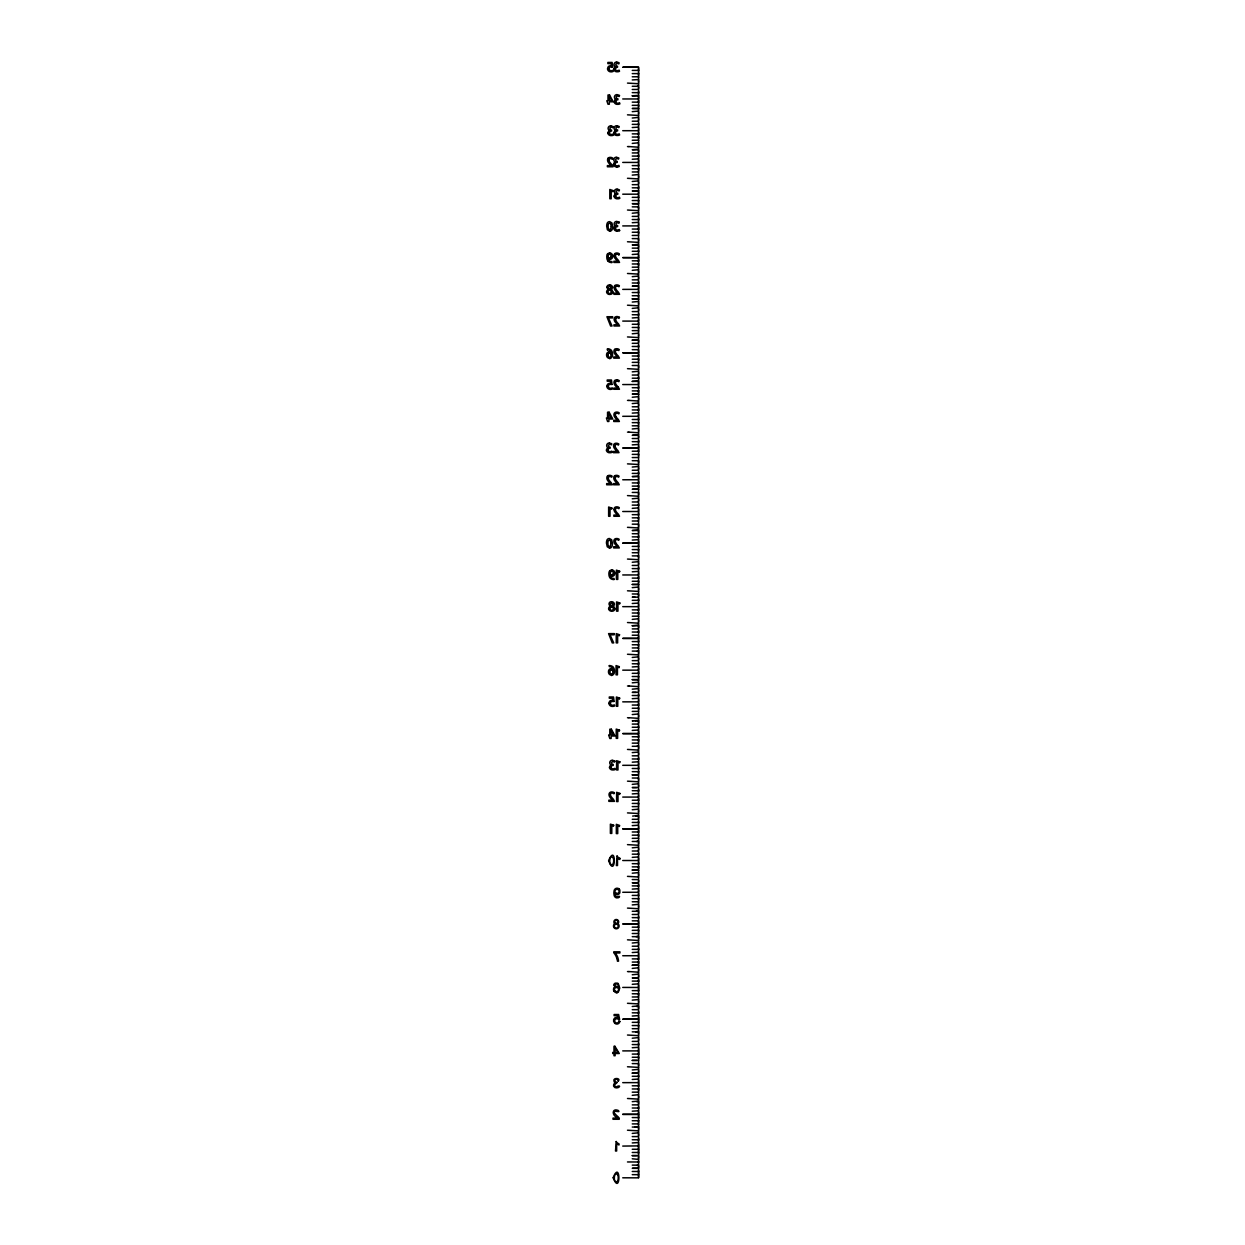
<?xml version="1.0" encoding="UTF-8"?>
<svg xmlns="http://www.w3.org/2000/svg" width="1245" height="1245" viewBox="0 0 1245 1245"><rect width="100%" height="100%" fill="white"/><g stroke="black" fill="none" stroke-linecap="round" stroke-linejoin="round"><path stroke-width="1.5" d="M638.56 1170.3L638.56 1177.599M638.56 1167.514L638.56 1165.943M638.56 1162.581L638.592 1124.391M638.56 1146.318L638.56 1154.224M638.56 1145.478L638.56 1143.719M638.56 1142.521L632.258 1142.941M638.56 1140.56L638.56 1138.366M638.56 1135.58L638.56 1134.008M638.56 1132.81L632.258 1133.401M638.56 1130.849L627.496 1130.227M638.56 1129.433L638.56 1127.674M634.997 1127.083L638.56 1126.46M638.56 1124.5L638.56 1114.384L622.733 1114.384M638.56 1113.746L638.56 1111.987M638.56 1110.789L632.258 1111.178M638.56 1108.828L638.56 1106.634M638.56 1103.848L638.56 1102.276M632.258 1101.669L638.56 1101.078M638.56 1099.117L627.496 1098.495M638.56 1097.701L638.56 1095.942M638.56 1094.728L632.258 1095.32M638.592 965.731L638.592 1118.446M638.56 1082.014L638.56 1080.255M638.56 1079.057L632.258 1079.446M638.56 1077.096L638.56 1074.902M638.56 1072.116L638.56 1070.56M638.56 1069.346L632.258 1069.937M638.56 1067.385L627.496 1066.763M638.56 1065.969L638.56 1064.21M638.56 1050.282L638.56 1048.523M638.56 1047.325L632.258 1047.714M638.56 1045.364L638.56 1043.17M638.56 1040.4L638.56 1038.828M638.56 1037.614L632.258 1038.206M638.56 1035.653L627.496 1035.031M638.56 1034.237L638.56 1032.478M635.79 1031.887L638.56 1031.265M638.56 1019.188L622.733 1019.188L638.56 1019.157L638.56 1023.157M638.56 1018.55L638.56 1016.791M638.56 1015.593L632.258 1016.029M638.56 1013.632L638.56 1011.438M638.56 1008.668L638.56 1007.096M632.258 1006.474L638.56 1005.882M638.56 1003.921L627.496 1003.299M638.56 1002.505L638.56 1000.747M638.56 999.533L632.258 1000.124M638.56 986.818L638.56 985.075M638.56 983.861L632.258 984.297M638.56 981.9L638.56 979.706M638.56 976.936L638.56 975.364M638.56 974.15L632.258 974.742M638.56 972.189L628.881 971.567M638.56 970.789L638.56 969.015M638.56 967.801L632.258 968.392M638.56 965.84L638.592 933.999M638.56 955.086L638.56 953.343M638.56 952.129L632.258 952.534M638.56 950.168L638.56 947.99M638.56 945.204L638.56 943.632M638.56 942.418L632.258 943.01M638.56 940.457L627.496 939.835M638.56 939.057L638.56 937.283M636.179 936.691L638.56 936.069M638.56 934.108L638.592 902.283M638.56 923.37L638.56 921.611M638.56 918.436L638.56 916.258M638.56 913.472L638.56 911.9M638.56 910.686L636.179 911.278M638.56 908.725L627.496 908.103M638.56 907.325L638.56 905.551M638.56 904.337L632.258 904.928M638.56 902.376L638.592 870.551M638.56 891.638L638.56 889.879M638.56 888.681L632.258 889.101M638.56 886.705L638.56 884.526M638.56 881.74L638.56 880.168M638.56 876.994L627.496 876.371M638.56 875.593L638.56 873.819M638.56 872.605L632.258 873.196M638.56 870.644L638.592 838.819M638.56 859.906L638.56 858.147M638.56 856.949L632.258 857.338M638.56 854.973L638.56 852.794M638.56 850.008L638.56 848.436M638.56 847.222L632.258 847.814M638.56 845.262L627.496 844.639M638.56 843.861L638.56 842.087M636.584 841.511L638.56 840.889M638.56 838.912L638.592 680.159M638.56 828.174L638.56 826.415M638.56 825.217L632.258 825.637M638.56 823.241L638.56 821.062M638.56 818.276L638.56 816.704M632.647 816.082L638.56 815.491M638.56 813.53L627.496 812.907M638.56 812.129L638.56 810.355M638.56 809.157L632.258 809.732M638.56 796.442L638.56 794.683M638.56 793.485L632.258 793.905M638.56 791.524L638.56 789.33M638.56 786.544L638.56 784.972M638.56 783.759L632.258 784.35M638.56 781.798L627.496 781.175M638.56 780.397L638.56 778.623M638.56 764.71L638.56 762.952M638.56 761.753L632.258 762.173M638.56 759.792L638.56 757.598M638.56 754.812L638.56 753.241M638.56 752.042L632.258 752.618M638.56 750.066L627.496 749.443M638.56 748.665L638.56 746.891M636.973 746.315L638.56 745.693M638.56 732.978L638.56 731.22M638.56 730.021L632.258 730.41M638.56 728.06L638.56 725.866M638.56 723.08L638.56 721.509M633.036 720.886L632.258 720.886L638.56 720.31M638.56 718.334L628.881 717.727M638.56 716.933L638.56 715.175M638.56 713.961L632.258 714.552M638.56 701.246L638.56 699.488M638.56 698.289L632.258 698.678M638.56 696.328L638.56 694.134M638.56 691.348L638.56 689.777M638.56 688.578L632.258 689.17M638.56 686.617L628.881 685.995M638.56 685.201L638.56 683.443M638.56 682.229L632.258 682.82M638.56 680.268L638.592 648.427M638.56 669.514L638.56 667.756M638.56 666.557L632.258 666.947M638.56 664.597L638.56 662.402M638.56 659.617L638.56 658.045M638.56 656.846L632.258 657.438M638.56 654.886L627.496 654.263M638.56 653.469L638.56 651.711M637.362 651.119L638.56 650.497M638.56 648.536L638.592 616.695M638.56 637.782L638.56 636.024M638.56 632.865L638.56 630.67M638.56 627.885L638.56 626.328M638.56 625.115L632.258 625.706M638.56 623.154L627.496 622.531M638.56 621.737L638.56 619.979M638.56 618.765L632.258 619.356M638.56 616.804L638.592 584.963M638.56 606.05L638.56 604.292M638.56 603.094L632.258 603.483M638.56 601.133L638.56 598.938M638.56 596.153L638.56 594.596M638.56 591.422L627.496 590.799M638.56 590.005L638.56 588.247M638.56 587.033L632.258 587.624M638.56 585.072L638.592 426.319M638.56 574.318L638.56 572.56M638.56 571.362L632.258 571.797M638.56 569.401L638.56 567.206M638.56 564.436L638.56 562.865M638.56 561.651L632.258 562.242M638.56 559.69L627.496 559.067M638.56 558.274L638.56 556.515M637.767 555.924L638.56 555.301M638.56 542.587L638.56 540.828M638.56 539.63L632.258 540.065M638.56 537.669L638.56 535.474M638.56 532.704L638.56 531.133M638.56 530.51L632.258 530.51L638.56 529.919M638.56 527.958L627.496 527.335M638.56 526.542L638.56 524.783M638.56 510.855L638.56 509.112M638.56 507.898L632.258 508.333M638.56 505.937L638.56 503.743M638.56 500.972L638.56 499.401M638.56 498.187L632.258 498.778M638.56 496.226L627.496 495.603M638.56 494.825L638.56 493.051M638.56 479.123L638.56 477.38M638.56 476.57L632.258 476.57L638.56 476.166M638.56 474.205L638.56 472.026M638.56 469.24L638.56 467.669M638.56 466.455L632.258 467.046M638.56 464.494L627.496 463.871M638.56 463.093L638.56 461.319M638.56 447.406L638.56 445.648M638.56 444.449L632.258 444.87M638.56 442.473L638.56 440.294M638.56 437.509L638.56 435.937M638.56 434.723L632.258 435.314L638.171 435.345M638.56 432.762L628.881 432.139M638.56 431.361L638.56 429.587M638.56 428.373L632.258 428.965M638.56 426.412L638.592 394.587M638.56 415.674L638.56 413.916M638.56 412.717L632.258 413.107M638.56 410.741L638.56 408.562M638.56 405.777L638.56 404.205M638.56 402.991L632.258 403.582M638.56 401.03L628.881 400.408M638.56 399.629L638.56 397.855M638.56 396.657L632.258 397.233M638.56 394.681L638.592 362.855M638.56 383.942L638.56 382.184M638.56 380.986L632.258 381.375M638.56 379.009L638.56 376.83M638.56 374.045L638.56 372.473M638.56 371.259L632.258 371.85M638.56 369.298L627.496 368.676M638.56 367.897L638.56 366.123M638.56 362.949L638.592 331.123M638.56 352.21L638.56 350.452M638.56 347.277L638.56 345.098M638.56 342.313L638.56 340.741M638.56 337.566L627.496 336.944M638.56 336.166L638.56 334.391M638.56 333.193L632.258 333.769M638.56 331.217L638.592 299.391M638.56 320.479L638.56 318.72M638.56 317.522L632.258 317.942M638.56 315.561L638.56 313.367M638.56 310.581L638.56 309.009M638.56 307.795L632.258 308.386M638.56 305.834L627.496 305.212M638.56 304.434L638.56 302.659M638.56 301.461L632.258 302.053M638.56 299.5L638.592 140.732M638.56 288.747L638.56 286.988M638.56 286.179L632.258 286.179L638.56 285.79M638.56 283.829L638.56 281.635M638.56 278.849L638.56 277.277M638.56 276.079L632.258 276.655M638.56 274.102L627.496 273.48M638.56 272.702L638.56 270.928M638.56 269.729L632.258 270.321M638.56 257.015L638.56 255.256M638.56 254.058L632.258 254.478M638.56 252.097L638.56 249.903M638.56 247.117L638.56 245.545M638.56 244.347L632.258 244.923L637.767 244.954M638.56 242.37L627.496 241.763M638.56 240.97L638.56 239.211M638.56 225.283L638.56 223.524M638.56 222.326L632.258 222.715M638.56 220.365L638.56 218.171M638.56 215.385L638.56 213.813M638.56 212.615L632.258 213.206M638.56 210.654L627.496 210.031M638.56 209.238L638.56 207.479M638.56 193.551L638.56 191.792M638.56 190.983L632.258 190.983L638.56 190.594M638.56 188.633L638.56 186.439M638.56 183.653L638.56 182.081M638.56 180.883L632.258 181.474M638.56 178.922L627.496 178.3M638.56 177.506L638.56 175.747M638.56 174.533L632.258 175.125M638.56 161.819L638.56 160.06M638.56 158.862L632.258 159.251M638.56 156.901L638.56 154.707M638.56 151.921L638.56 150.365M638.56 149.151L632.258 149.742L637.767 149.773M638.56 147.19L628.881 146.568M638.56 145.774L638.56 144.015M638.56 142.802L632.258 143.393M638.56 140.841L638.592 109M638.56 130.087L638.56 128.328M638.56 127.13L632.258 127.519M638.56 125.169L638.56 122.975M638.56 120.189L638.56 118.633M638.56 117.419L632.258 118.01M638.56 115.458L627.496 114.836M638.56 114.042L638.56 112.283M638.56 111.07L632.258 111.661M638.56 109.109L638.592 77.283M638.56 98.355L638.56 96.596M638.56 95.398L632.258 95.787M638.56 93.437L638.56 91.243M638.56 88.473L638.56 86.901M638.56 85.687L637.362 86.278M638.56 83.726L627.496 83.104M638.56 82.31L638.56 80.551M638.56 79.54L632.258 79.929M638.56 77.377L638.592 67.246L622.733 67.246L638.56 67.277M638.592 1086.714L638.592 1082.621L622.733 1082.652M638.592 1054.982L638.592 1050.889L622.733 1050.889M607.389 349.829L607.404 348.756A5.322 5.322 0 0 1 611.171 350.094A6.178 6.178 0 0 1 612.54 354.343A3.828 3.828 0 0 1 609.599 358.731M609.334 665.561L609.319 666.635A4 4 0 0 1 612.198 667.616M611.03 287.346L609.692 285.883L608.385 287.253A1.805 1.805 0 0 0 609.552 288.902A2.085 2.085 0 0 0 611.202 287.393M613.038 604.183L611.855 602.736L610.392 603.949A1.805 1.805 0 0 0 611.56 605.724A2.085 2.085 0 0 0 613.209 604.23M613.209 126.741L612.851 127.768A3.112 3.112 0 0 0 611.202 127.208L609.832 128.017L610.377 129.667A2.272 2.272 0 0 0 611.591 130.056L611.575 131.067A2.412 2.412 0 0 0 610.066 131.534A1.681 1.681 0 0 0 609.521 132.81M619.247 222.279L618.889 223.306A3.112 3.112 0 0 0 617.24 222.731L615.839 223.664L616.415 225.205A2.272 2.272 0 0 0 617.629 225.594L617.613 226.59A2.412 2.412 0 0 0 616.088 227.057A1.681 1.681 0 0 0 615.559 228.349M614.828 761.115L614.47 762.142A3.112 3.112 0 0 0 612.82 761.582L611.419 762.5L611.995 764.056A2.272 2.272 0 0 0 613.209 764.43L613.194 765.442A2.412 2.412 0 0 0 611.668 765.908A1.681 1.681 0 0 0 611.139 767.185M612.4 159.22L612.836 158.193A4.046 4.046 0 0 0 610.33 157.384A2.91 2.91 0 0 0 608.183 158.084M618.905 254.867L619.341 253.84A4.046 4.046 0 0 0 616.835 253.031A2.91 2.91 0 0 0 614.688 253.731M619.419 317.382L618.983 318.409A3.159 3.159 0 0 0 617.193 317.631A1.65 1.65 0 0 0 615.901 318.129M617.489 992.53L616.477 992.685M618.391 1080.956C621.379 1078.061 612.415 1077.252 614.003 1081.158C616.524 1083.166 611.046 1085.095 614.968 1087.601C619.512 1089.157 621.986 1083.71 616.088 1086.978C612.058 1085.189 617.053 1083.212 617.209 1082.325M609.739 254.073L608.556 254.805A3.968 3.968 0 0 0 608.214 256.688M611.886 571.035L610.704 571.766A3.968 3.968 0 0 0 610.346 573.665M632.258 70.405L638.56 70.405M632.258 73.611L638.56 73.579M632.258 76.785L638.56 76.754M632.258 86.278L637.362 86.31M632.258 89.484L638.171 89.453M632.258 92.628L638.56 92.659M632.258 95.834L638.56 95.834M622.733 98.962L638.56 98.962M632.258 102.137L638.56 102.168M632.258 105.343L638.56 105.343M632.258 121.216L638.171 121.185M632.258 124.36L638.56 124.391M622.733 130.694L638.56 130.694M632.258 133.869L638.56 133.869M632.258 137.043L638.56 137.043M632.258 140.249L638.56 140.218M632.258 152.948L638.171 152.917M632.258 156.076L638.56 156.107M622.733 162.426L638.56 162.426M632.258 165.601L638.56 165.601M632.258 168.775L638.56 168.806M632.258 171.981L638.56 171.95M632.258 184.68L638.171 184.633M632.258 187.808L638.56 187.839M622.733 194.189L638.56 194.189M632.258 197.332L638.56 197.364M632.258 200.538L638.56 200.507M632.258 206.857L638.56 206.888M632.258 216.397L638.171 216.365M632.258 219.54L638.56 219.571M622.733 225.921L638.56 225.89M632.258 229.064L638.56 229.064M632.258 232.239L638.56 232.239M632.258 235.445L638.56 235.414M632.258 238.589L638.56 238.62M632.258 248.128L638.56 248.128M632.258 251.272L638.56 251.303M632.258 260.827L638.56 260.827M632.258 263.971L638.56 263.971M632.258 267.177L638.56 267.146M632.258 279.86L638.171 279.829M632.258 283.004L638.56 283.035M622.733 289.385L638.56 289.354M632.258 292.559L638.56 292.528M632.258 295.734L638.56 295.703M632.258 298.878L638.56 298.878M632.258 298.909L638.56 298.909M632.258 311.592L638.171 311.561M632.258 314.736L638.56 314.767M622.733 321.085L638.56 321.117M632.258 324.26L638.56 324.291M632.258 327.435L638.56 327.466M632.258 330.641L638.56 330.61M632.258 340.118L638.56 340.15M632.258 340.15L638.171 340.15M632.258 343.324L638.171 343.293M632.258 346.468L638.56 346.499M632.258 349.674L638.56 349.674M632.258 355.992L638.56 356.023M632.258 359.198L638.56 359.198M632.258 362.373L638.56 362.342M632.258 365.501L638.56 365.501M632.258 375.056L638.171 375.025M632.258 378.2L638.56 378.231M632.258 381.406L638.56 381.406M622.733 384.549L638.56 384.549M632.258 387.724L638.56 387.724M632.258 390.899L638.56 390.899M632.258 406.788L638.171 406.757M632.258 409.932L638.56 409.963M622.733 416.312L638.56 416.281M632.258 419.487L638.56 419.487M617.489 420.296L613.754 420.296L613.754 421.495L619.403 421.495L618.251 419.394A21.974 21.974 0 0 1 616.15 417.013M632.258 422.662L638.56 422.615M632.258 425.821L638.56 425.79M632.258 438.52L638.171 438.489M632.258 441.664L638.56 441.695M632.258 451.219L638.56 451.188M632.258 454.378L638.56 454.378M632.258 457.553L638.56 457.522M632.258 460.697L638.56 460.697M632.258 470.252L638.171 470.221M632.258 473.396L638.56 473.427M622.733 479.776L638.56 479.745M632.258 482.935L638.56 482.935M632.258 486.11L638.56 486.11M632.258 492.429L638.56 492.46M632.258 501.984L638.171 501.953M632.258 505.128L638.56 505.159M622.733 511.508L638.56 511.508M632.258 514.667L638.56 514.636M632.258 517.842L638.56 517.811M632.258 521.017L638.56 520.986M632.258 524.161L638.56 524.192M632.258 533.716L638.56 533.716M632.258 536.86L638.56 536.891M622.733 543.193L638.56 543.193M622.733 543.225L638.56 543.225M632.258 546.399L638.56 546.399M617.427 546.742L613.676 546.742L613.676 547.924L619.325 547.924L618.174 545.839A21.974 21.974 0 0 1 616.073 543.442M632.258 549.574L638.56 549.574M632.258 552.749L638.56 552.718M632.258 555.892L638.56 555.892M632.258 565.448L638.171 565.417M632.258 568.591L638.56 568.623M622.733 574.957L638.56 574.957M632.258 578.1L638.56 578.131M632.258 581.275L638.56 581.275M632.258 584.45L638.56 584.45M632.258 584.481L638.56 584.481M632.258 593.974L638.56 594.005M634.997 597.18L632.258 597.18L638.171 597.149M632.258 600.323L638.56 600.355M622.733 606.657L638.56 606.657M632.258 609.863L638.56 609.863M632.258 613.007L638.56 613.038M632.258 616.213L638.56 616.182M632.258 625.737L638.56 625.737M632.258 628.912L638.171 628.881M632.258 632.04L638.56 632.071M632.258 635.215L638.56 635.246M632.258 641.595L638.56 641.564M632.258 644.77L638.56 644.77M632.258 647.945L638.56 647.914M632.258 651.088L638.56 651.088M632.258 660.644L638.171 660.597M632.258 663.772L638.56 663.803M622.733 670.152L638.56 670.152M632.258 673.327L638.56 673.296M632.258 676.502L638.56 676.502M638.171 679.645L632.258 679.645L638.56 679.645M636.179 692.36L632.258 692.36L638.171 692.329M632.258 695.504L638.56 695.535M622.733 701.853L638.56 701.853M632.258 705.059L638.56 705.059M632.258 708.234L638.56 708.234M632.258 711.409L638.56 711.377M634.997 720.886L638.56 720.886M632.258 724.092L638.171 724.061M632.258 727.236L638.56 727.267M632.258 736.76L638.56 736.791M632.258 739.935L638.56 739.966M632.258 743.14L638.56 743.109M632.258 746.284L638.56 746.284M632.258 755.824L638.171 755.793M632.258 758.968L638.56 758.999M622.733 765.317L638.56 765.317M632.258 768.492L638.56 768.523M632.258 771.667L638.56 771.667M638.171 774.841L632.258 774.841L638.56 774.841M632.258 778.016L638.56 778.047M636.584 787.556L632.258 787.556L638.171 787.525M632.258 790.699L638.56 790.731M622.733 797.08L638.56 797.08M632.258 800.224L638.56 800.224M632.258 803.43L638.56 803.43M632.258 806.604L638.56 806.573M635.79 816.082L638.56 816.082M632.258 819.288L638.56 819.288M632.258 822.431L638.56 822.463M622.733 828.781L638.56 828.781M622.733 828.812L638.56 828.812M632.258 831.987L638.56 831.956M632.258 835.162L638.56 835.162M632.258 838.336L638.56 838.29M632.258 841.464L638.56 841.464M632.258 851.02L638.171 850.989M632.258 854.163L638.56 854.194M617.1 856.015L616.368 865.54L617.504 865.54L617.504 858.116A7.33 7.33 0 0 0 619.87 859.486L619.854 858.396M622.733 860.513L638.56 860.513M632.258 863.688L638.56 863.688M632.258 866.862L638.56 866.862M632.258 870.022L637.767 870.022M632.258 870.053L638.56 870.022M632.258 879.546L637.362 879.577M637.362 882.752L632.258 882.752L638.171 882.721M632.258 885.895L638.56 885.926M622.733 892.276L638.56 892.276M632.258 895.42L638.56 895.42M632.258 898.625L638.56 898.625M632.258 901.785L638.56 901.754M632.258 911.278L638.56 911.309M632.258 914.484L638.171 914.452M632.258 917.627L638.56 917.658M632.258 920.833L638.56 920.833M632.258 927.151L638.56 927.183M632.258 930.342L638.56 930.311M632.258 933.517L638.56 933.485M632.258 936.66L638.56 936.66M632.258 946.216L638.171 946.184M632.258 949.359L638.56 949.39M615.263 952.97L619.901 952.97L619.901 951.818L613.769 951.818L613.769 952.752A14.551 14.551 0 0 1 616.897 958.588M622.733 955.74L638.56 955.709L638.56 959.693M632.258 958.899L638.56 958.899M632.258 962.074L638.56 962.043M637.362 965.217L632.258 965.217L638.56 965.217M637.767 977.947L632.258 977.947L638.171 977.916M632.258 981.091L638.56 981.122M622.733 987.425L638.56 987.472L638.56 991.425M632.258 990.631L638.56 990.6M632.258 993.775L638.56 993.806M632.258 996.98L638.56 996.949M636.584 1006.474L638.56 1006.474M632.258 1009.679L638.171 1009.648M632.258 1012.823L638.56 1012.854M632.258 1022.332L638.56 1022.332M632.258 1025.538L638.56 1025.538M632.258 1028.712L638.56 1028.681M632.258 1031.856L638.56 1031.856M632.258 1041.411L638.171 1041.38M632.258 1044.555L638.56 1044.586M632.258 1054.095L638.56 1054.064M632.258 1057.238L638.56 1057.27M636.973 1060.413L632.258 1060.413L638.56 1060.413M632.258 1063.588L638.56 1063.619M632.258 1073.112L638.56 1073.143M632.258 1073.143L638.171 1073.143M632.258 1076.271L638.56 1076.318M632.258 1085.796L638.56 1085.796M632.258 1088.97L638.56 1088.97M632.258 1092.176L638.56 1092.145M636.584 1101.669L638.56 1101.669M632.258 1104.875L638.56 1104.875M632.258 1108.003L638.56 1108.034M622.733 1114.353L638.56 1114.353M632.258 1117.559L638.56 1117.559M632.258 1120.733L638.56 1120.702M632.258 1123.908L638.56 1123.877M632.258 1127.052L638.56 1127.052M632.258 1136.592L638.171 1136.561M632.258 1139.735L638.56 1139.766M622.733 1146.085L638.56 1145.882M632.258 1149.259L638.56 1149.291M632.258 1152.465L638.56 1152.465M632.258 1155.609L636.584 1155.609M632.258 1155.64L638.56 1155.609M632.258 1158.784L638.56 1159.406M627.496 1161.958L638.56 1161.99M632.258 1165.118L637.362 1165.149M632.258 1171.467L638.56 1171.498M632.258 1174.642L638.56 1174.673M622.733 1177.801L638.592 1177.832L638.56 1161.165M611.575 66.81L612.493 66.856M627.496 146.568L628.881 146.599M627.496 400.408L628.881 400.439M627.496 432.139L628.881 432.171M627.496 685.995L628.881 686.026M612.991 701.386L613.909 701.433M627.496 717.727L628.881 717.758M627.496 971.567L628.881 971.598M637.362 1165.118L638.56 1165.164M638.56 1168.292L632.258 1168.292L637.767 1168.324M609.568 231.165L607.404 229.765L606.704 226.325A7.283 7.283 0 0 1 607.342 222.902A2.614 2.614 0 0 1 609.645 221.641L611.902 222.902L612.711 226.419M611.544 262.57L610.999 262.508A4.42 4.42 0 0 1 607.747 260.781M613.692 579.532L613.24 579.501A4.42 4.42 0 0 1 609.879 577.742A6.723 6.723 0 0 1 608.914 574.178A4.996 4.996 0 0 1 609.568 571.066M611.84 384.44L610.921 384.394A2.459 2.459 0 0 0 608.074 386.277M618.64 1021.273L619.792 1021.398M611.202 261.45L611.093 261.434A3.206 3.206 0 0 1 608.836 260.236M613.334 578.411L613.24 578.411A3.206 3.206 0 0 1 610.984 577.198A4.606 4.606 0 0 1 610.268 575.237A2.506 2.506 0 0 0 612.26 576.093M617.753 825.622L619.31 826.493L619.636 825.435L616.337 824.314L616.337 833.59L617.722 833.605L617.722 825.622M618.314 387.179L619.465 389.265L613.816 389.265L613.816 388.082L617.551 388.082L616.789 387.273A15.127 15.127 0 0 1 614.781 384.938A4.529 4.529 0 0 1 613.987 382.511A2.848 2.848 0 0 1 614.656 380.628M617.489 420.281L616.726 419.503A15.127 15.127 0 0 1 614.719 417.153A4.529 4.529 0 0 1 613.941 414.725A2.848 2.848 0 0 1 614.594 412.842A2.91 2.91 0 0 1 616.695 412.111A4.046 4.046 0 0 1 619.216 412.873L618.781 413.916A3.159 3.159 0 0 0 616.991 413.138A1.65 1.65 0 0 0 615.699 413.636M617.427 546.711L616.649 545.933A15.127 15.127 0 0 1 614.641 543.583A4.529 4.529 0 0 1 613.863 541.17A2.848 2.848 0 0 1 614.516 539.272A2.91 2.91 0 0 1 616.617 538.54A4.046 4.046 0 0 1 619.154 539.303L618.703 540.346A3.159 3.159 0 0 0 616.913 539.583A1.65 1.65 0 0 0 615.621 540.081A1.914 1.914 0 0 0 615.326 541.31A3.844 3.844 0 0 0 616.135 543.411M613.054 857.603L613.52 858.832A12.746 12.746 0 0 1 613.583 862.1L613.1 863.905A1.774 1.774 0 0 1 610.268 863.952L609.879 862.552A13.711 13.711 0 0 1 609.848 859.486L610.315 857.696A1.727 1.727 0 0 1 613.116 857.556M617.629 1174.704L618.08 1175.949A12.746 12.746 0 0 1 618.142 1179.217L617.676 1181.023A1.774 1.774 0 0 1 614.828 1181.054L614.439 1179.653A13.711 13.711 0 0 1 614.408 1176.603L614.89 1174.798A1.727 1.727 0 0 1 617.691 1174.657M619.621 230.605L619.247 229.5A3.548 3.548 0 0 1 617.411 230.014A1.867 1.867 0 0 1 615.372 228.364M615.201 769.441L614.828 768.352A3.548 3.548 0 0 1 612.991 768.85A1.867 1.867 0 0 1 610.953 767.216M618.205 1018.145L617.707 1015.655L614.112 1015.655L614.112 1014.519L618.64 1014.519L619.621 1019.39L618.532 1019.562A2.148 2.148 0 0 0 615.17 1019.484A2.148 2.148 0 0 0 615.87 1022.768A2.148 2.148 0 0 0 618.921 1021.336M611.419 65.783L611.108 63.62L607.871 63.62L607.871 62.437L612.12 62.437L612.696 66.888M610.766 383.367L610.455 381.203L607.218 381.203L607.218 380.005L611.466 380.005L612.042 384.472M612.82 700.359L612.524 698.196L609.287 698.196L609.287 696.998L613.536 696.998L614.112 701.464M614.999 893.521C614.143 898.781 620.461 895.279 619.496 896.774A2.334 2.334 0 0 1 618.236 897.754L616.742 897.878A2.941 2.941 0 0 1 614.75 896.665L614.47 896.213A4.498 4.498 0 0 1 614.158 895.435L613.894 893.677A14.862 14.862 0 0 1 613.878 892.385L614.174 890.393A3.579 3.579 0 0 1 614.485 889.708A3.035 3.035 0 0 1 617.1 888.214L617.987 888.354A2.692 2.692 0 0 1 618.765 888.728A3.004 3.004 0 0 1 619.216 889.101M638.56 68.475L638.56 71.23M638.56 72.801L638.56 75.385M638.56 100.191L638.56 102.961M638.56 104.72L638.56 107.117M638.56 131.923L638.56 134.693M638.56 136.452L638.56 138.849M638.56 163.655L638.56 166.425M638.56 168.184L638.56 170.581M638.56 195.387L638.56 198.157M638.56 199.916L638.56 202.297M638.56 227.119L638.56 229.889M638.56 231.648L638.56 234.029M638.56 258.851L638.56 261.606M638.56 263.38L638.56 265.761M638.56 290.583L638.56 293.338M638.56 295.112L638.56 297.493M638.56 322.315L638.56 325.069M638.56 326.844L638.56 329.225M638.56 354.047L638.56 356.801M638.56 358.576L638.56 360.957M638.56 385.779L638.56 388.533M638.56 390.308L638.56 392.689M638.56 417.511L638.56 420.265M638.56 422.039L638.56 424.421M638.56 449.243L638.56 451.997M638.56 453.771L638.56 456.152M638.56 480.975L638.56 483.729M638.56 485.503L638.56 487.884M638.56 512.707L638.56 515.461M638.56 517.235L638.56 519.616M638.56 544.438L638.56 547.193M638.56 548.952L638.56 551.348M638.56 576.155L638.56 578.925M638.56 580.684L638.56 583.08M638.56 607.887L638.56 610.657M638.56 612.415L638.56 614.812M638.56 639.619L638.56 642.389M638.56 644.147L638.56 646.544M638.56 671.351L638.56 674.121M638.56 675.879L638.56 678.26M638.56 703.083L638.56 705.837M638.56 707.611L638.56 709.992M638.56 734.815L638.56 737.569M638.56 739.343L638.56 741.724M638.56 766.546L638.56 769.301M638.56 771.075L638.56 773.456M638.56 798.278L638.56 801.033M638.56 802.807L638.56 805.188M638.56 830.01L638.56 832.765M638.56 834.539L638.56 836.92M638.56 861.742L638.56 864.497M638.56 866.271L638.56 868.652M638.56 893.474L638.56 896.229M638.56 898.003L638.56 900.384M638.56 925.206L638.56 927.961M638.56 929.735L638.56 932.116M638.56 961.467L638.56 963.848M638.56 993.199L638.56 995.58M638.56 1024.915L638.56 1027.312M638.56 1056.647L638.56 1059.044M638.56 1088.379L638.56 1090.776M638.56 1120.111L638.56 1122.492M638.56 1156.232L638.56 1158.379M614.081 578.443L614.081 579.532M611.949 261.481L611.949 262.57M619.885 1021.398A3.05 3.05 0 0 1 614.501 1022.97M614.594 1022.876A3.175 3.175 0 0 1 618.407 1017.819M614.843 893.241A2.801 2.801 0 0 0 617.738 894.501A2.552 2.552 0 0 0 618.827 894.05A2.957 2.957 0 0 0 619.434 893.459A2.801 2.801 0 0 0 619.854 892.696L619.854 890.128A2.879 2.879 0 0 0 619.216 889.101M614.843 923.774A2.381 2.381 0 0 1 614.532 920.257A2.381 2.381 0 0 1 618.065 920.288A2.381 2.381 0 0 1 617.691 923.806M617.691 923.572A2.801 2.801 0 0 1 618.454 927.79A2.801 2.801 0 0 1 614.174 927.836A2.801 2.801 0 0 1 614.843 923.603M615.17 953.047A13.244 13.244 0 0 1 618.532 961.171L617.442 961.171A12.014 12.014 0 0 0 616.991 958.572M615.824 986.413A2.832 2.832 0 0 1 618.781 987.69M617.66 984.126A4.669 4.669 0 0 1 618.438 987.596M615.746 986.429A2.568 2.568 0 0 0 614.765 986.849A3.019 3.019 0 0 0 614.143 987.456A2.832 2.832 0 0 0 613.723 988.203L613.52 989.448A3.657 3.657 0 0 0 613.987 991.285M614.174 991.285A2.848 2.848 0 0 0 618.36 992.078L619.761 988.079L618.267 983.597A2.755 2.755 0 0 0 617.411 983.145L615.357 983.145A2.397 2.397 0 0 0 613.972 984.359L613.692 985.34L614.828 985.449A2.303 2.303 0 0 1 615.295 984.375A1.696 1.696 0 0 1 617.442 984.281M615.419 1082.138A1.665 1.665 0 0 1 615.886 1079.384A1.665 1.665 0 0 1 618.22 1080.94M617.022 1082.341A2.35 2.35 0 0 1 615.637 1081.905M619.076 1118.446A2.163 2.163 0 0 1 619.201 1119.271L613.007 1119.271L613.007 1118.119L617.676 1118.119A4.342 4.342 0 0 0 616.991 1117.356C612.104 1115.738 611.606 1108.05 617.909 1110.291C622.78 1114.073 608.105 1107.443 616.851 1115.738A7.968 7.968 0 0 1 619.216 1118.368M619.901 858.287A5.867 5.867 0 0 1 617.053 856.046M611.528 765.13A2.49 2.49 0 0 1 609.785 762.236A2.49 2.49 0 0 1 612.524 760.275M612.509 760.493A4.14 4.14 0 0 1 614.843 761.1M609.676 767.247A2.443 2.443 0 0 1 611.591 764.819M609.365 767.293A3.175 3.175 0 0 0 612.913 769.939A4.373 4.373 0 0 0 615.217 769.472M609.132 703.238A2.926 2.926 0 0 1 609.957 700.997A3.439 3.439 0 0 1 612.213 700.328M608.883 703.254A3.393 3.393 0 0 0 612.462 706.413A4.544 4.544 0 0 0 614.641 705.931L614.314 704.841A3.782 3.782 0 0 1 612.509 705.292A2.039 2.039 0 0 1 610.455 703.363M610.143 703.269A2.459 2.459 0 0 1 612.976 701.449M612.104 667.74A4.015 4.015 0 0 1 613.131 669.826A2.599 2.599 0 0 0 611.046 668.892M612.929 671.537A2.537 2.537 0 0 1 611.591 674.354M611.295 674.276A2.054 2.054 0 0 1 610.05 671.926A1.961 1.961 0 0 1 611.435 669.654M611.497 669.903A1.681 1.681 0 0 1 613.116 671.506M609.334 665.608A5.322 5.322 0 0 1 613.085 666.9A6.178 6.178 0 0 1 614.47 671.148M614.423 671.179A3.828 3.828 0 0 1 611.513 675.537M611.404 675.055A2.864 2.864 0 0 1 609.319 674.23A3.61 3.61 0 0 1 608.494 671.818A2.895 2.895 0 0 1 611.015 668.612M613.022 606.284A2.864 2.864 0 0 1 614.797 608.789M614.999 608.836A2.864 2.864 0 0 1 611.809 611.186A2.988 2.988 0 0 1 608.556 608.603M611.902 606.813A2.381 2.381 0 0 0 610.003 608.68A1.665 1.665 0 0 0 611.653 610.361A1.665 1.665 0 0 0 613.303 608.712A2.008 2.008 0 0 0 611.902 606.782M613.007 606.222A2.443 2.443 0 0 0 614.439 604.198A2.708 2.708 0 0 0 611.637 601.724A2.817 2.817 0 0 0 609.645 602.378A2.319 2.319 0 0 0 609.054 604.012A2.506 2.506 0 0 0 610.517 606.113A2.786 2.786 0 0 0 608.665 608.572M611.995 570.77A2.085 2.085 0 0 1 613.24 573.151M611.886 575.081A1.743 1.743 0 0 1 610.392 574.21M609.583 571.066A2.708 2.708 0 0 1 611.809 570.023M611.824 569.868A3.253 3.253 0 0 1 614.828 573.26M614.812 573.26A2.817 2.817 0 0 1 612.275 576.295M613.318 573.198A1.867 1.867 0 0 1 611.933 575.299M614.034 509.501A4.529 4.529 0 0 0 614.843 511.913A15.127 15.127 0 0 0 616.835 514.263L617.598 515.056L613.863 515.088L613.863 516.27L619.512 516.27L618.345 514.185A21.974 21.974 0 0 1 616.259 511.788A3.844 3.844 0 0 1 615.435 509.656A1.914 1.914 0 0 1 615.839 508.458A1.65 1.65 0 0 1 617.084 508.007A3.159 3.159 0 0 1 618.858 508.707L619.31 507.664A4.046 4.046 0 0 0 616.804 506.855A2.91 2.91 0 0 0 614.656 507.571A2.848 2.848 0 0 0 614.05 509.501M616.835 476.508A1.65 1.65 0 0 0 615.559 476.928A1.914 1.914 0 0 0 615.248 478.158M616.835 476.43A3.159 3.159 0 0 1 618.609 477.208L619.061 476.181A4.046 4.046 0 0 0 616.555 475.357A2.91 2.91 0 0 0 614.392 476.072M615.186 478.173A3.844 3.844 0 0 0 616.057 480.259A21.974 21.974 0 0 0 618.111 482.671L619.247 484.772L613.598 484.772L613.598 483.589L617.349 483.589L616.571 482.78A15.127 15.127 0 0 1 614.563 480.43A4.529 4.529 0 0 1 613.785 478.018A2.848 2.848 0 0 1 614.439 476.135M609.91 476.508A1.65 1.65 0 0 0 608.618 476.928A1.914 1.914 0 0 0 608.307 478.158A3.844 3.844 0 0 0 609.116 480.259A21.974 21.974 0 0 0 611.186 482.671L612.322 484.772L606.673 484.772L606.673 483.589L610.408 483.589L609.645 482.78A15.127 15.127 0 0 1 607.638 480.43A4.529 4.529 0 0 1 606.86 478.018A2.848 2.848 0 0 1 607.513 476.135M609.91 476.43A3.159 3.159 0 0 1 611.684 477.208L612.135 476.181A4.046 4.046 0 0 0 609.63 475.357A2.91 2.91 0 0 0 607.467 476.072M615.014 446.052A1.914 1.914 0 0 1 615.357 444.854A1.65 1.65 0 0 1 616.602 444.403A3.159 3.159 0 0 1 618.391 445.103L618.827 444.06A4.046 4.046 0 0 0 616.322 443.251A2.91 2.91 0 0 0 614.174 443.951A2.848 2.848 0 0 0 613.583 445.897A4.529 4.529 0 0 0 614.361 448.309A15.127 15.127 0 0 0 616.368 450.659L617.115 451.453L613.38 451.468L613.38 452.666L619.03 452.666L617.878 450.565A21.974 21.974 0 0 1 615.777 448.184M615.824 448.138A3.844 3.844 0 0 1 614.952 446.052M608.478 447.904A2.49 2.49 0 0 1 606.735 445.01A2.49 2.49 0 0 1 609.474 443.033M609.459 443.267A4.14 4.14 0 0 1 611.809 443.858L611.435 444.916A3.112 3.112 0 0 0 609.77 444.34L608.385 445.212L608.945 446.815A2.272 2.272 0 0 0 610.174 447.204L610.143 448.216A2.412 2.412 0 0 0 608.634 448.682A1.681 1.681 0 0 0 608.105 449.959M606.626 450.005A2.443 2.443 0 0 1 608.54 447.593M606.315 450.067A3.175 3.175 0 0 0 609.863 452.713A4.373 4.373 0 0 0 612.167 452.246L611.777 451.126A3.548 3.548 0 0 1 609.941 451.624A1.867 1.867 0 0 1 607.902 449.974M615.73 413.682A1.914 1.914 0 0 0 615.388 414.881A3.844 3.844 0 0 0 616.197 416.966M615.761 381.421A1.65 1.65 0 0 1 617.038 381.001M617.053 380.923A3.159 3.159 0 0 1 618.827 381.701L619.263 380.674A4.046 4.046 0 0 0 616.757 379.849M615.45 382.666A1.914 1.914 0 0 1 615.793 381.468M615.388 382.666A3.844 3.844 0 0 0 616.259 384.752A21.974 21.974 0 0 0 618.329 387.164M614.61 380.565A2.91 2.91 0 0 1 616.757 379.896M607.062 386.246A2.926 2.926 0 0 1 607.887 384.005A3.439 3.439 0 0 1 610.143 383.335M610.392 389.42A3.393 3.393 0 0 1 606.813 386.261M610.392 389.343A4.544 4.544 0 0 0 612.571 388.938L612.244 387.849A3.782 3.782 0 0 1 610.439 388.3A2.039 2.039 0 0 1 608.385 386.37M616.991 349.876A1.65 1.65 0 0 0 615.715 350.296A1.914 1.914 0 0 0 615.404 351.526M617.006 349.798A3.159 3.159 0 0 1 618.781 350.576L619.216 349.534A4.046 4.046 0 0 0 616.726 348.724A2.91 2.91 0 0 0 614.563 349.44M616.213 353.627A3.844 3.844 0 0 1 615.357 351.526M616.166 353.658A21.974 21.974 0 0 0 618.283 356.039L619.419 358.14L613.769 358.14L613.769 356.957L617.504 356.957L616.742 356.148A15.127 15.127 0 0 1 614.734 353.798A4.529 4.529 0 0 1 613.941 351.386A2.848 2.848 0 0 1 614.61 349.487M610.174 350.934A4.015 4.015 0 0 1 611.202 353.02A2.739 2.739 0 0 0 609.132 352.024M611.015 354.732A2.537 2.537 0 0 1 609.661 357.548M609.381 357.471A2.054 2.054 0 0 1 608.12 355.121M609.568 353.098A1.681 1.681 0 0 1 611.186 354.7M607.404 349.938A4 4 0 0 1 610.283 350.81M609.49 358.249A2.864 2.864 0 0 1 607.404 357.424A3.61 3.61 0 0 1 606.58 354.996A2.895 2.895 0 0 1 609.101 351.806M608.058 355.074A1.961 1.961 0 0 1 609.505 352.833M615.606 319.374A1.914 1.914 0 0 1 615.933 318.175M616.415 321.459A3.844 3.844 0 0 1 615.544 319.374M616.353 321.506A21.974 21.974 0 0 0 618.469 323.871L619.605 325.988L613.956 325.988L613.956 324.789L617.691 324.789L616.929 323.996A15.127 15.127 0 0 1 614.921 321.646A4.529 4.529 0 0 1 614.143 319.218A2.848 2.848 0 0 1 614.797 317.335A2.91 2.91 0 0 1 616.897 316.603M616.913 316.572A4.046 4.046 0 0 1 619.434 317.366M617.146 286.054A1.65 1.65 0 0 0 615.87 286.474A1.914 1.914 0 0 0 615.559 287.719A3.844 3.844 0 0 0 616.368 289.805A21.974 21.974 0 0 0 618.423 292.217L619.574 294.318L613.925 294.318L613.925 293.135L617.66 293.135L616.897 292.342A15.127 15.127 0 0 1 614.89 289.992A4.529 4.529 0 0 1 614.096 287.564A2.848 2.848 0 0 1 614.765 285.681M617.162 285.976A3.159 3.159 0 0 1 618.921 286.755L619.372 285.727A4.046 4.046 0 0 0 616.866 284.918A2.91 2.91 0 0 0 614.719 285.619M612.789 291.952A2.864 2.864 0 0 0 611.015 289.462A2.443 2.443 0 0 0 612.431 287.362M612.991 292.015A2.864 2.864 0 0 1 609.801 294.349M611.311 291.875A1.665 1.665 0 0 1 609.645 293.524A1.665 1.665 0 0 1 607.98 291.875A2.381 2.381 0 0 1 609.894 289.976A2.008 2.008 0 0 1 611.342 291.875M609.63 284.887A2.708 2.708 0 0 1 612.54 287.346M609.63 284.949A2.817 2.817 0 0 0 607.638 285.541A2.319 2.319 0 0 0 607.046 287.19M608.509 289.291A2.506 2.506 0 0 1 606.969 287.19M606.657 291.735A2.786 2.786 0 0 1 608.494 289.385M609.785 294.427A2.988 2.988 0 0 1 606.548 291.781M617.115 254.167A1.65 1.65 0 0 0 615.839 254.587A1.914 1.914 0 0 0 615.528 255.832A3.844 3.844 0 0 0 616.337 257.917A21.974 21.974 0 0 0 618.391 260.329L619.543 262.446L613.878 262.446L613.878 261.248L617.629 261.248L616.851 260.454A15.127 15.127 0 0 1 614.843 258.104A4.529 4.529 0 0 1 614.065 255.676A2.848 2.848 0 0 1 614.719 253.793M617.115 254.089A3.159 3.159 0 0 1 618.889 254.883M608.929 260.174A4.606 4.606 0 0 1 608.12 258.275A2.506 2.506 0 0 0 610.112 259.116M609.848 253.809A2.085 2.085 0 0 1 611.093 256.174M609.739 258.12A1.743 1.743 0 0 1 608.245 257.248M607.451 254.104A2.708 2.708 0 0 1 609.676 253.062M609.676 252.891A3.253 3.253 0 0 1 612.696 256.299M607.42 254.089A4.996 4.996 0 0 0 606.829 257.201A6.723 6.723 0 0 0 607.731 260.765M612.68 256.299A2.817 2.817 0 0 1 610.128 259.333M611.171 256.221A1.867 1.867 0 0 1 609.801 258.337M615.948 226.294A2.49 2.49 0 0 1 614.205 223.4A2.49 2.49 0 0 1 616.944 221.423M616.913 221.657A4.14 4.14 0 0 1 619.263 222.248M614.096 228.395A2.443 2.443 0 0 1 616.01 225.967M617.333 231.103A3.175 3.175 0 0 1 613.785 228.442M619.636 230.636A4.373 4.373 0 0 1 617.349 231.119M609.739 231.212A2.63 2.63 0 0 0 611.98 229.874A7.19 7.19 0 0 0 612.633 226.419M616.135 193.971A2.49 2.49 0 0 1 614.392 191.076A2.49 2.49 0 0 1 617.131 189.1M617.1 189.333A4.14 4.14 0 0 1 619.45 189.925L619.076 190.983A3.112 3.112 0 0 0 617.427 190.407L616.057 191.216L616.586 192.882A2.272 2.272 0 0 0 617.816 193.271L617.8 194.267A2.412 2.412 0 0 0 616.275 194.749A1.681 1.681 0 0 0 615.746 196.025M614.283 196.072A2.443 2.443 0 0 1 616.197 193.66M613.972 196.134A3.175 3.175 0 0 0 617.52 198.78A4.373 4.373 0 0 0 619.823 198.313L619.434 197.192A3.548 3.548 0 0 1 617.598 197.69A1.867 1.867 0 0 1 615.559 196.041M609.91 130.756A2.49 2.49 0 0 1 608.167 127.861A2.49 2.49 0 0 1 610.906 125.901M610.89 126.118A4.14 4.14 0 0 1 613.225 126.71M608.058 132.857A2.443 2.443 0 0 1 609.972 130.445M607.747 132.919A3.175 3.175 0 0 0 611.295 135.565A4.373 4.373 0 0 0 613.598 135.098L613.209 133.978A3.548 3.548 0 0 1 611.373 134.476A1.867 1.867 0 0 1 609.334 132.841M615.901 130.632A2.49 2.49 0 0 1 614.158 127.737A2.49 2.49 0 0 1 616.897 125.761M616.882 125.994A4.14 4.14 0 0 1 619.232 126.585L618.858 127.628A3.112 3.112 0 0 0 617.193 127.068L615.808 127.939L616.368 129.542A2.272 2.272 0 0 0 617.598 129.916L617.567 130.927A2.412 2.412 0 0 0 616.057 131.394A1.681 1.681 0 0 0 615.528 132.686M614.05 132.733A2.443 2.443 0 0 1 615.964 130.305M613.738 132.779A3.175 3.175 0 0 0 617.287 135.44A4.373 4.373 0 0 0 619.59 134.974L619.201 133.838A3.548 3.548 0 0 1 617.364 134.351A1.867 1.867 0 0 1 615.326 132.701M610.61 158.52A1.65 1.65 0 0 0 609.334 158.94A1.914 1.914 0 0 0 609.023 160.185M610.626 158.442A3.159 3.159 0 0 1 612.4 159.22M608.961 160.185A3.844 3.844 0 0 0 609.832 162.27A21.974 21.974 0 0 0 611.886 164.682L613.038 166.783L607.389 166.783L607.389 165.601L611.124 165.601L610.361 164.807A15.127 15.127 0 0 1 608.354 162.457A4.529 4.529 0 0 1 607.56 160.029A2.848 2.848 0 0 1 608.229 158.146M615.559 162.115A2.49 2.49 0 0 1 613.816 159.235A2.49 2.49 0 0 1 616.555 157.259M616.54 157.493A4.14 4.14 0 0 1 618.874 158.084L618.5 159.127A3.112 3.112 0 0 0 616.851 158.566L615.466 159.438L616.026 161.041A2.272 2.272 0 0 0 617.24 161.414L617.224 162.426A2.412 2.412 0 0 0 615.715 162.893A1.681 1.681 0 0 0 615.17 164.169M613.707 164.231A2.443 2.443 0 0 1 615.621 161.803M616.944 166.923A3.175 3.175 0 0 1 613.396 164.278M616.96 166.939A4.373 4.373 0 0 0 619.247 166.456L618.858 165.336A3.548 3.548 0 0 1 617.022 165.834A1.867 1.867 0 0 1 614.983 164.2M616.213 99.507A2.49 2.49 0 0 1 614.47 96.612A2.49 2.49 0 0 1 617.209 94.636M617.193 94.869A4.14 4.14 0 0 1 619.528 95.46L619.154 96.503A3.112 3.112 0 0 0 617.504 95.943L616.119 96.814L616.68 98.417A2.272 2.272 0 0 0 617.894 98.791L617.878 99.802A2.412 2.412 0 0 0 616.368 100.269A1.681 1.681 0 0 0 615.839 101.561M614.361 101.608A2.443 2.443 0 0 1 616.275 99.18M614.05 101.654A3.175 3.175 0 0 0 617.598 104.315A4.373 4.373 0 0 0 619.901 103.849L619.512 102.712A3.548 3.548 0 0 1 617.676 103.226A1.867 1.867 0 0 1 615.637 101.576M615.839 66.934A2.49 2.49 0 0 1 614.096 64.055A2.49 2.49 0 0 1 616.82 62.079M616.804 62.297A4.14 4.14 0 0 1 619.154 62.904L618.781 63.946A3.112 3.112 0 0 0 617.131 63.386L615.761 64.195L616.291 65.861A2.272 2.272 0 0 0 617.52 66.234L617.504 67.246A2.412 2.412 0 0 0 615.979 67.712M613.987 69.051A2.443 2.443 0 0 1 615.901 66.623M613.676 69.097A3.175 3.175 0 0 0 617.224 71.743A4.373 4.373 0 0 0 619.512 71.276L619.138 70.156A3.548 3.548 0 0 1 617.287 70.654A1.867 1.867 0 0 1 615.248 69.02M615.45 68.989A1.681 1.681 0 0 1 615.964 67.697M607.716 68.662A2.926 2.926 0 0 1 608.54 66.436A3.439 3.439 0 0 1 610.797 65.767M607.467 68.677A3.393 3.393 0 0 0 611.046 71.852A4.544 4.544 0 0 0 613.225 71.37L612.898 70.265A3.782 3.782 0 0 1 611.093 70.732A2.039 2.039 0 0 1 609.038 68.786M608.727 68.693A2.459 2.459 0 0 1 611.56 66.872M608.618 860.622C615.777 880.075 616.649 841.651 608.618 860.622M613.178 1177.739C620.741 1197.239 620.788 1158.457 613.178 1177.739M611.279 226.372L610.455 229.718L608.509 229.049A8.155 8.155 0 0 1 608.151 226.372A7.984 7.984 0 0 1 608.447 223.711L610.408 223.042L611.279 226.372M611.046 543.24L610.221 546.602L608.276 545.933A8.155 8.155 0 0 1 607.918 543.24A7.984 7.984 0 0 1 608.214 540.595L610.174 539.925L611.046 543.24M613.085 190.594L612.773 191.637L611.202 190.781L611.186 198.764L609.801 198.733L609.801 189.473L613.085 190.594M611.917 508.131L611.591 509.174L610.034 508.318L610.003 516.301L608.634 516.27L608.634 507.011L611.917 508.131M619.683 571.268L619.356 572.311L617.8 571.455L617.769 579.439L616.399 579.407L616.399 570.148L619.683 571.268M619.854 603.016L619.528 604.074L617.971 603.202L617.94 611.186L616.555 611.155L616.555 601.895L619.854 603.016M619.528 634.732L619.216 635.79L617.644 634.919L617.629 642.902L616.244 642.887L616.244 633.612L619.528 634.732M619.356 666.682L619.03 667.725L617.458 666.869L617.442 674.852L616.057 674.821L616.057 665.561L619.356 666.682M619.668 698.118L619.356 699.176L617.785 698.305L617.753 706.288L616.384 706.273L616.384 696.998L619.668 698.118M619.528 730.208L619.201 731.251L617.629 730.395L617.613 738.378L616.228 738.347L616.228 729.088L619.528 730.208M619.885 761.815L619.574 762.874L618.002 762.002L617.971 769.986L616.602 769.955L616.602 760.695L619.885 761.815M619.901 793.423L619.59 794.466L618.018 793.61L617.987 801.593L616.617 801.562L616.617 792.302L619.901 793.423M613.692 825.264L613.365 826.307L611.793 825.435L611.777 833.419L610.392 833.403L610.392 824.128L613.692 825.264M614.299 792.769L613.878 793.781A3.159 3.159 0 0 0 612.089 793.018A1.65 1.65 0 0 0 610.797 793.516A1.914 1.914 0 0 0 610.486 794.746A3.844 3.844 0 0 0 611.295 796.847A21.974 21.974 0 0 0 613.365 799.259L614.501 801.36L608.852 801.36L608.852 800.177L612.587 800.177L611.824 799.368A15.127 15.127 0 0 1 609.817 797.033A4.529 4.529 0 0 1 609.023 794.606A2.848 2.848 0 0 1 609.692 792.723A2.91 2.91 0 0 1 611.793 791.976A4.046 4.046 0 0 1 614.314 792.738M609.552 94.993L607.996 94.993L607.996 100.72L606.829 100.72L607.996 104.253L609.303 104.253L609.303 101.794L613.194 101.794L609.552 94.993M611.855 100.72L609.303 100.72L609.241 96.316L611.855 100.689M638.56 108.486L632.258 108.486L638.56 108.517M638.56 203.682L632.258 203.682L638.56 203.713M638.56 257.622L622.733 257.622L638.56 257.653M612.524 316.728L606.922 316.728L610.595 326.019L612.058 326.019L608.385 317.926L612.524 317.911L612.524 316.728M638.56 352.817L622.733 352.817L638.56 352.849M638.56 394.058L632.258 394.058L638.56 394.089M609.132 412.219L607.56 412.219L607.56 417.946L606.408 417.946L607.56 421.479L608.883 421.479L608.883 419.02L612.773 419.02L609.132 412.219M611.419 417.946L608.883 417.946L608.898 413.589L611.419 417.915M638.56 448.013L622.733 448.013L638.56 448.044M638.56 489.254L632.258 489.254L638.56 489.285M614.174 633.612L608.572 633.612L612.244 642.902L613.707 642.902L610.034 634.826L614.174 634.81L614.174 633.612M638.56 638.389L622.733 638.389L638.56 638.42M611.373 729.212L609.801 729.212L609.801 734.939L608.649 734.939L609.801 738.472L611.124 738.472L611.124 736.013L615.014 736.013L611.373 729.212M638.56 733.585L622.733 733.585L638.56 733.616M613.66 734.939L611.124 734.939L611.062 730.535L613.66 734.908M638.56 923.977L622.733 923.977L638.56 924.008M614.905 1046.282L613.987 1046.282L613.987 1052.43L612.727 1052.43L612.727 1053.519L613.987 1053.519L613.987 1055.744L615.123 1055.744L615.123 1053.519L619.31 1053.519L614.905 1046.282M618.158 1052.43L615.123 1052.43L615.123 1048.197L618.158 1052.43M616.244 1141.494L615.497 1151.018L616.649 1151.018L616.649 1143.595A7.33 7.33 0 0 0 619.014 1144.98L618.998 1143.875A5.867 5.867 0 0 1 616.182 1141.54M609.505 548.049L607.264 546.804L606.471 543.193A7.283 7.283 0 0 1 607.109 539.77A2.614 2.614 0 0 1 609.412 538.509L611.668 539.785L612.478 543.302A7.19 7.19 0 0 1 611.793 546.773A2.63 2.63 0 0 1 609.505 548.08M615.87 893.116A2.101 2.101 0 0 0 619.107 891.482A2.101 2.101 0 0 0 616.073 889.506A2.101 2.101 0 0 0 615.87 893.116M615.466 923.105A1.556 1.556 0 0 0 617.831 921.829A1.556 1.556 0 0 0 615.544 920.413A1.556 1.556 0 0 0 615.466 923.105M615.248 927.821A1.976 1.976 0 0 0 618.236 926.187A1.976 1.976 0 0 0 615.326 924.397A1.976 1.976 0 0 0 615.248 927.821M615.419 991.347A2.101 2.101 0 0 0 618.609 989.588A2.101 2.101 0 0 0 615.497 987.705A2.101 2.101 0 0 0 615.419 991.347"/></g></svg>
